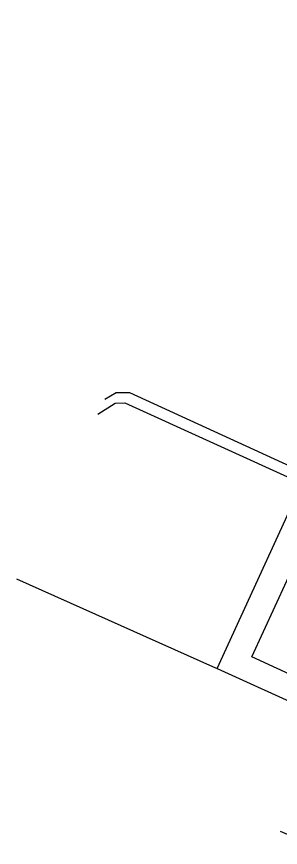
# Model space of a CAD drawing. Header units: metres. Extents: x -1319 to 2200, y -1209 to 1268.
# Drawn here: x -787.9 to -768.5, y 748.6 to 809.7 of the extents above; entities that cross this region are included whole.
import ezdxf

# ---------------------------------------------------------------- set-up
doc = ezdxf.new("R2010")
doc.units = ezdxf.units.M
doc.layers.add('PAVAJ', color=7, linetype='Continuous', lineweight=25, true_color=0xd1d6d2)

msp = doc.modelspace()

# ---------------------------------------------------------------- linework, layer by layer
at = {"layer": 'PAVAJ'}
for points in [[(-787.856, 768.368), (-773.476, 761.944), (-773.12, 761.785), (-751.173, 809.653)], [(-766.563, 776.086), (-779.547, 782.027), (-780.538, 782.027), (-781.367, 781.538)], [(-781.897, 780.462), (-780.612, 781.259), (-779.918, 781.284), (-766.888, 775.378)], [(-746.025, 775.033), (-735.493, 770.169), (-744.488, 750.627), (-770.582, 762.638), (-762.015, 781.249), (-756.787, 778.842)], [(-773.12, 761.785), (-766.438, 758.757), (-762.065, 756.775), (-765.747, 748.65), (-768.479, 749.825)]]:
    msp.add_lwpolyline(points, dxfattribs=at)

doc.saveas('drawing.dxf')
